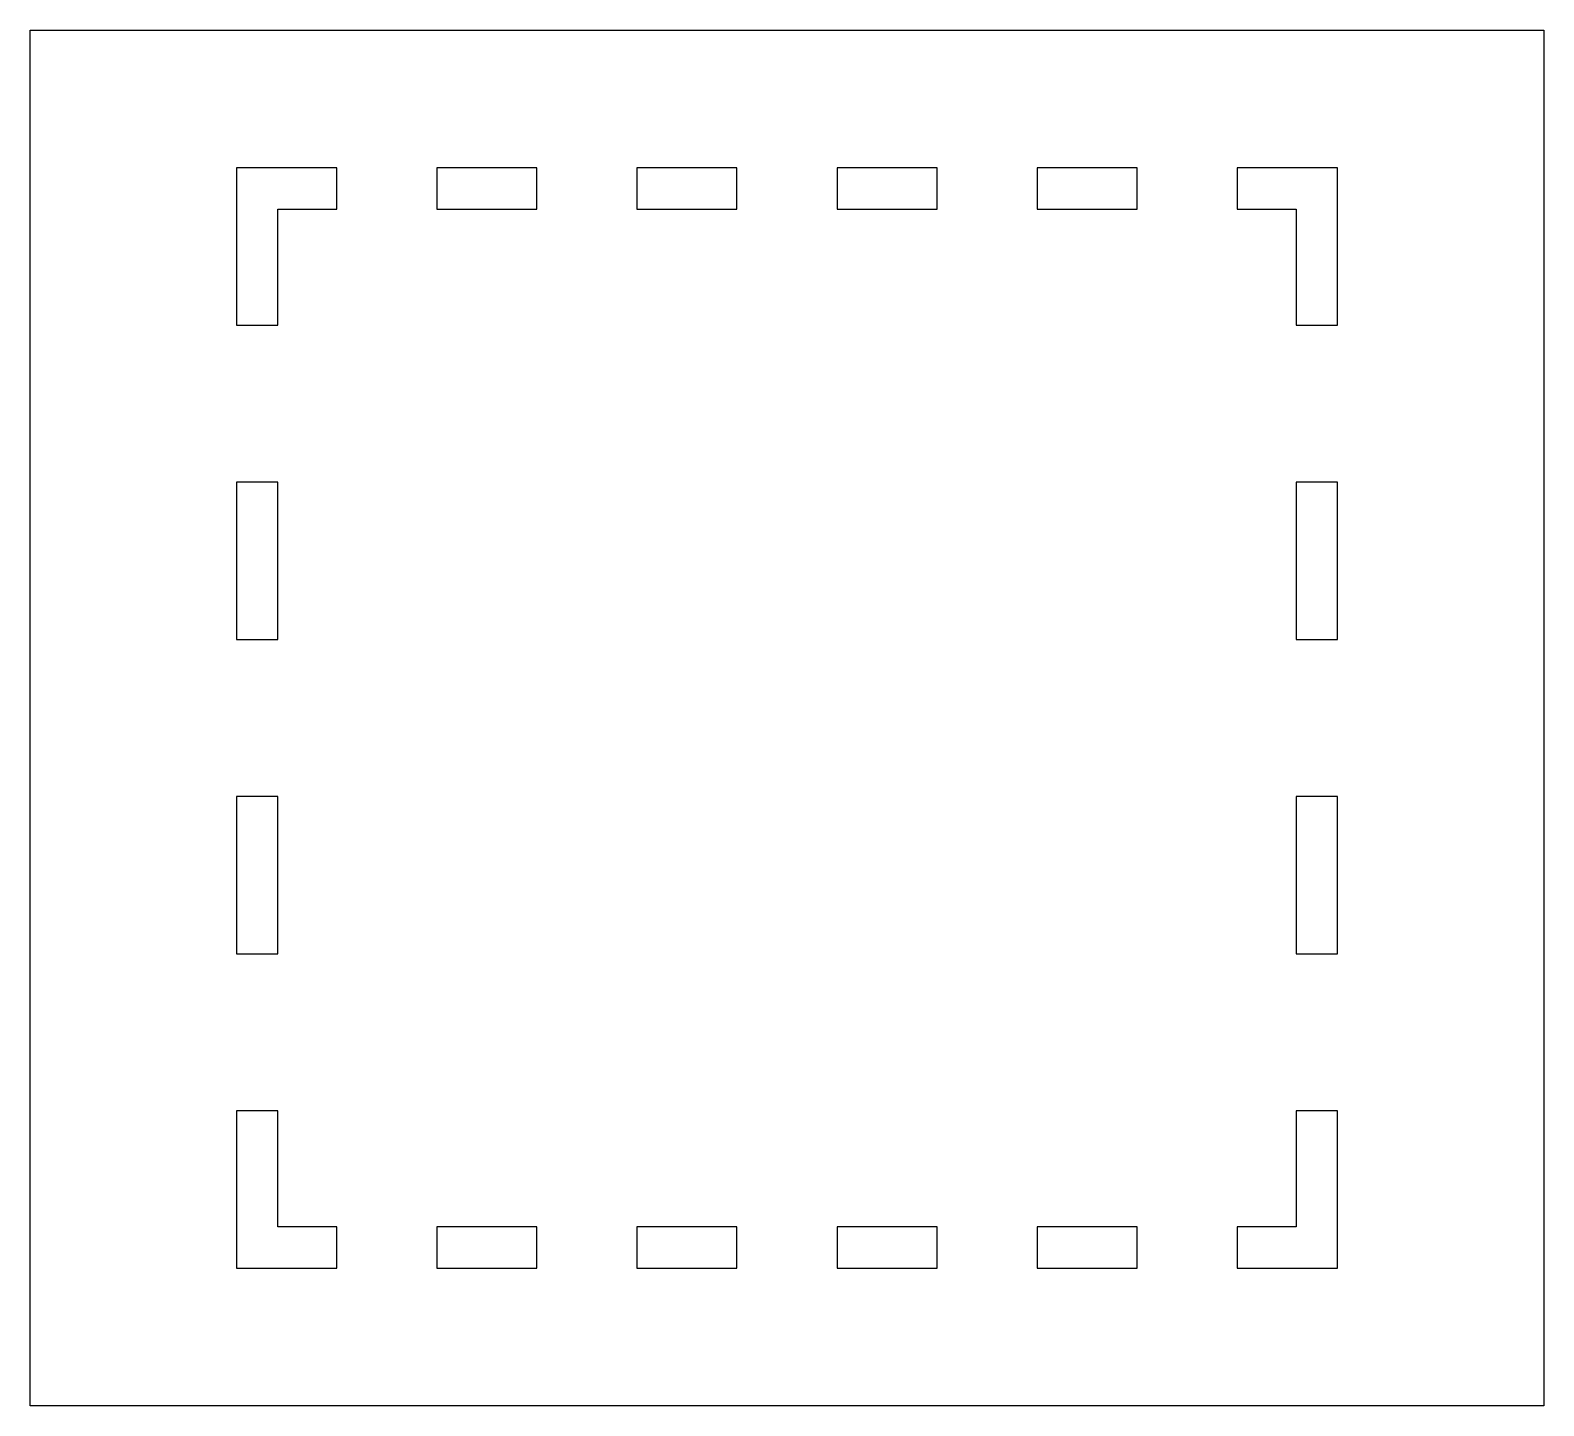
# Model space of a CAD drawing. Header units: millimetres. Extents: x -95 to 15, y -90 to 10.
import ezdxf

# ---------------------------------------------------------------- set-up
doc = ezdxf.new("R2010")
doc.units = ezdxf.units.MM
doc.layers.get('0').update_dxf_attribs({"linetype": 'CONTINUOUS'})

msp = doc.modelspace()

# ---------------------------------------------------------------- linework, layer by layer
for points in [[(15, -90), (-95, -90), (-95, 10), (15, 10)], [(-72.73, -3), (-72.73, 0), (-80, 0), (-80, -11.43), (-77, -11.43), (-77, -3)], [(-58.18, -3), (-58.18, 0), (-65.45, 0), (-65.45, -3)], [(-43.64, -3), (-43.64, 0), (-50.91, 0), (-50.91, -3)], [(-29.09, -3), (-29.09, 0), (-36.36, 0), (-36.36, -3)], [(-14.55, -3), (-14.55, 0), (-21.82, 0), (-21.82, -3)], [(0, 0), (-7.27, 0), (-7.27, -3), (-3, -3), (-3, -11.43), (0, -11.43)], [(-77, -34.29), (-77, -22.86), (-80, -22.86), (-80, -34.29)], [(-3, -22.86), (-3, -34.29), (0, -34.29), (0, -22.86)], [(-77, -57.14), (-77, -45.71), (-80, -45.71), (-80, -57.14)], [(-3, -45.71), (-3, -57.14), (0, -57.14), (0, -45.71)], [(-77, -77), (-77, -68.57), (-80, -68.57), (-80, -80), (-72.73, -80), (-72.73, -77)], [(-3, -77), (-7.27, -77), (-7.27, -80), (0, -80), (0, -68.57), (-3, -68.57)], [(-58.18, -77), (-65.45, -77), (-65.45, -80), (-58.18, -80)], [(-43.64, -77), (-50.91, -77), (-50.91, -80), (-43.64, -80)], [(-29.09, -77), (-36.36, -77), (-36.36, -80), (-29.09, -80)], [(-14.55, -77), (-21.82, -77), (-21.82, -80), (-14.55, -80)]]:
    msp.add_lwpolyline(points, close=True)

doc.saveas('drawing.dxf')
